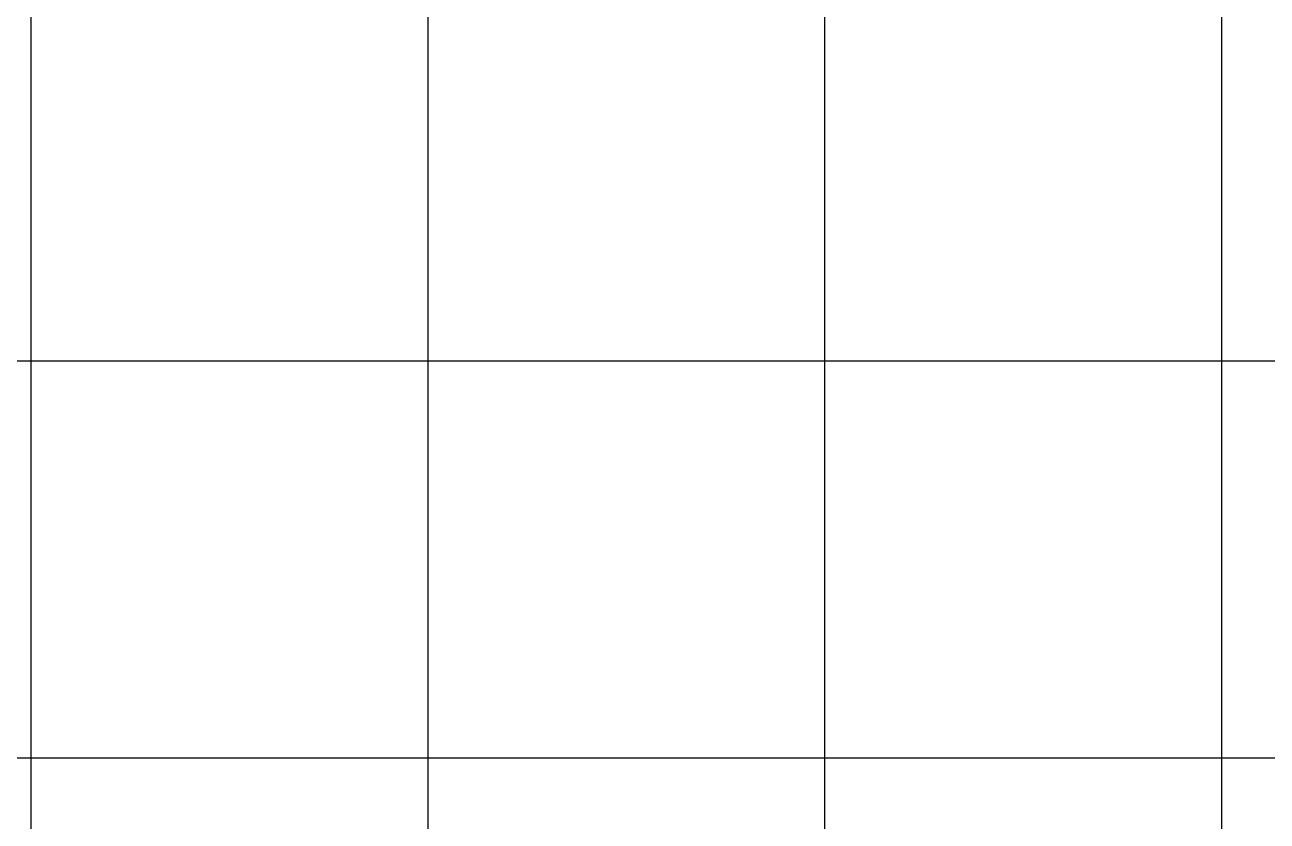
# Model space of a CAD drawing. Extents: x -560814 to 57327, y -29287 to 19916.
# Drawn here: x 10187 to 12065, y 294 to 1498 of the extents above; entities that cross this region are included whole.
import ezdxf

# ---------------------------------------------------------------- set-up
doc = ezdxf.new("R2010")
doc.units = 0
doc.header["$LTSCALE"] = 0.25
doc.linetypes.add('DASHDOT', pattern=[25.4, 12.7, -6.35, 0, -6.35])
doc.layers.add('01-First Floor$0$FALSE CEILING', color=251, linetype='Continuous')
doc.layers.add('E-LITE-CLNG-CNDT', color=6, linetype='DASHDOT', lineweight=35)

# ---------------------------------------------------------------- blocks, each defined once
blk = doc.blocks.new('01-First Floor')
at = {"layer": '01-First Floor$0$FALSE CEILING', "linetype": 'Continuous'}
for p, q in [((10196.4, -810), (10196.4, 3760)), ((10796.4, -810), (10796.4, 3760)), ((11396.4, -810), (11396.4, 3760)), ((11996.4, -810), (11996.4, 3760)), ((8396.4, 990), (13106, 990)), ((8396.4, 390), (13106, 390))]:
    blk.add_line(p, q, dxfattribs=at)

msp = doc.modelspace()

# ---------------------------------------------------------------- block references
at = {"layer": 'E-LITE-CLNG-CNDT'}
msp.add_blockref('01-First Floor', (0, 0), dxfattribs=at)

doc.saveas('drawing.dxf')
